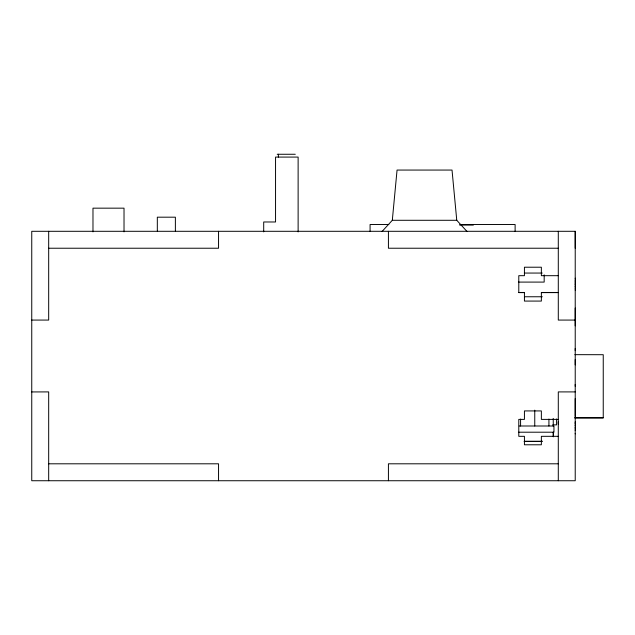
<?xml version="1.0" encoding="UTF-8"?>
<svg xmlns="http://www.w3.org/2000/svg" width="635" height="635" viewBox="0 0 635 635"><rect width="100%" height="100%" fill="white"/><g stroke="black" fill="none" stroke-linecap="round" stroke-linejoin="round"><path stroke-width="0.95" d="M558.284 424.077L558.284 421.87M575.223 433.856L575.223 433.443M575.223 430.459L575.223 429.784M575.223 428.427L575.223 427.307M575.223 425.95L575.223 425.267M575.223 424.077L575.223 421.87M575.223 416.401L575.223 398.605M575.223 386.263L575.223 384.413M575.223 364.887L575.223 359.569M575.223 350.663L575.223 348.456M575.223 325.842L575.223 308.046M575.223 290.131L575.223 289.727M575.223 288.377L575.223 287.893M575.223 286.734L575.223 285.933M575.223 284.702L575.223 283.591M575.223 282.361L575.223 281.559M575.223 280.4L575.223 279.916M575.223 278.567L575.223 278.162M575.223 248.229L575.223 231.299L31.75 231.299L31.75 480.735L575.223 480.735L575.223 231.299M553.291 436.721L553.323 432.205M381.976 231.577L392.311 220.289L397.058 170.061L452.025 170.061L456.763 220.289L467.098 231.577M31.75 391.938L48.681 391.906L48.681 480.735M277.193 154.265L295.275 154.265M392.311 220.289L456.763 220.289M388.826 224.52L370.078 224.52L370.078 231.458M459.867 224.52L515.12 224.52L515.12 231.458M459.645 225.084L473.377 225.084M48.681 248.229L218.551 248.229L218.551 231.299M558.292 248.229L388.422 248.229L388.422 231.299M524.359 273.058L542.219 273.058M558.292 275.685L541.361 275.685L541.361 267.216L524.431 267.216L524.431 275.685L518.787 275.685L518.787 292.616L524.431 292.616M518.414 282.091L544.179 282.091L544.179 274.86M518.787 292.465L524.431 292.465L524.431 301.077L541.361 301.077L541.361 292.465L558.292 292.465M541.361 292.616L558.292 292.616M524.478 296.759L542.314 296.759M31.75 320.072L48.681 320.072L48.681 231.299M575.223 320.072L558.292 320.072L558.292 231.299M574.842 354.663L603.25 354.711L603.242 417.87L574.842 417.87M575.223 391.906L558.292 391.906L558.292 480.735M574.85 417.822L603.25 417.822M558.292 419.394L541.361 419.394L541.361 410.924L524.431 410.924L524.431 419.394L518.787 419.394L518.787 436.324L524.431 436.324L524.431 444.786L541.361 444.786L541.361 436.324L558.292 436.324M552.68 424.871L556.593 424.871L556.593 418.965M519.192 425.998L553.942 425.998L553.942 432.205L518.636 432.205M524.581 441.238L542.425 441.238M524.081 441.484L541.933 441.484M48.681 463.804L218.551 463.804L218.551 480.735M558.292 463.804L388.422 463.804L388.422 480.735M553.212 418.409L553.299 426.339M553.252 432.205L553.323 436.721M548.926 419.068L548.926 425.998M534.757 410.154L534.757 425.998M520.581 419.068L520.581 425.998M298.125 231.926L298.125 157.083L275.55 157.083L275.55 221.98L263.7 221.98L263.7 231.862M278.368 154.265L278.368 157.083M175.379 231.013L175.379 217.186L157.321 217.186L157.321 231.013M124.023 231.862L124.023 208.161L92.98 208.161L92.98 231.862"/></g></svg>
